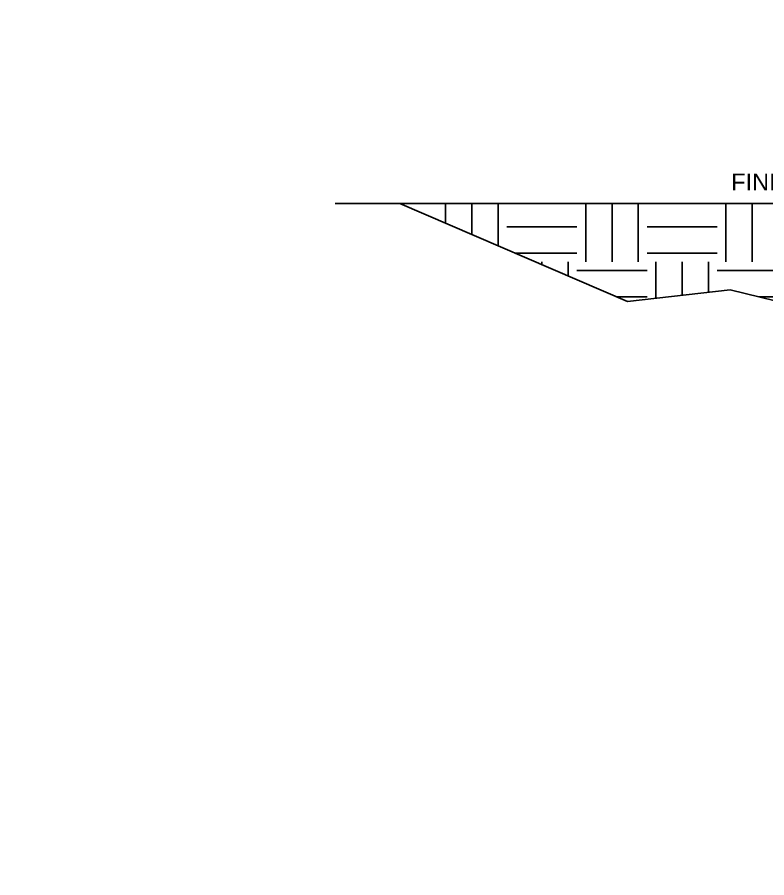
# Model space of a CAD drawing. Header units: feet. Extents: x -159 to 1687, y -48 to 1556.
# Drawn here: x 671.4 to 805.1, y 885.6 to 1039.2 of the extents above; entities that cross this region are included whole.
import ezdxf
from ezdxf import colors
from ezdxf.entities.mleader import LeaderData, LeaderLine
from ezdxf.math import Vec2, Vec3

# ---------------------------------------------------------------- set-up
doc = ezdxf.new("R2010")
doc.units = ezdxf.units.FT
doc.header["$MEASUREMENT"] = 0
doc.layers.add('C-LINEWORK', color=7, linetype='Continuous')
doc.layers.add('G-ANNO-TEXT', color=1, linetype='Continuous')
doc.styles.add('NEI-A', font='arial.ttf')

msp = doc.modelspace()

# ---------------------------------------------------------------- hatches: boundary and pattern name
at = {"layer": 'C-LINEWORK'}
h = msp.add_hatch(dxfattribs=at)
h.set_pattern_fill('EARTH', color=254, scale=50)
h.set_pattern_definition([(0, (-5916.237, -1827.929), (12.5, 12.5), [12.5, -12.5]), (0, (-5916.237, -1823.241), (12.5, 12.5), [12.5, -12.5]), (0, (-5916.237, -1818.554), (12.5, 12.5), [12.5, -12.5]), (90, (-5914.675, -1816.991), (-12.5, 12.5), [12.5, -12.5]), (90, (-5909.987, -1816.991), (-12.5, 12.5), [12.5, -12.5]), (90, (-5905.3, -1816.991), (-12.5, 12.5), [12.5, -12.5])])
h.paths.add_polyline_path([(739.65965, 1005.90336), (780.26192, 988.43832), (798.59843, 990.53282), (836.05731, 981.36939), (915.38295, 997.17084), (895.08182, 1005.90336), (853.15957, 1005.90336), (852.99798, 990.18512), (846.99798, 990.18512), (846.99798, 1005.90336)])

# ---------------------------------------------------------------- linework, layer by layer
msp.add_lwpolyline([(728.1587, 1005.90336), (1056.18775, 1005.90336)])
msp.add_lwpolyline([(739.65965, 1005.90336), (780.26192, 988.43832), (798.59843, 990.53282), (836.05731, 981.36939), (915.38295, 997.17084)], dxfattribs=at)

# ---------------------------------------------------------------- texts
at = {"layer": 'G-ANNO-TEXT', "linetype": 'Continuous', "insert": (816.60161, 1009.74404), "char_height": 3, "attachment_point": 5, "style": 'NEI-A'}
msp.add_mtext_dynamic_manual_height_columns('\\pxqc;FINISHED GRADE', width=37.2855923, gutter_width=0.54688, heights=[0], dxfattribs=at)

# ---------------------------------------------------------------- next in the draw order: leaders
at = {"layer": 'G-ANNO-TEXT'}
ml = msp.add_multileader_mtext('Standard', dxfattribs=at)
ml.set_content('\\A1;6 MOTOR CONTROL CABLE CONDUITS (TYP.)', color=256, style='NEI-A')
ml.set_leader_properties()
ml.build(insert=Vec2(0, 0))
ml.multileader.update_dxf_attribs({"dogleg_length": 0.36, "arrow_head_size": 0.125})
ctx = ml.context
ctx.base_point, ctx.char_height, ctx.arrow_head_size, ctx.landing_gap_size, ctx.plane_origin = Vec3(822.13293, 1038.01238), 1, 0.125, 0.0625, Vec3(370.13821, 525.74619)
notes = []
notes.append((ctx, [(0, (0, 0, 0), (0, 0), (1, 0), 1, [])]))
ctx.mtext.insert, ctx.mtext.width, ctx.mtext.flow_direction = Vec3(822.19543, 1038.65938), 17.7675237, 5
ctx.mtext.has_bg_fill, ctx.mtext.bg_color, ctx.mtext.bg_scale_factor, ctx.mtext.bg_transparency, ctx.mtext.use_window_bg_color = 1, -1073741824, 1.5, 0, 1
for ctx, leaders in notes:
    for number, flags, end, landing, length, lines in leaders:
        leader = LeaderData()
        leader.index, (leader.has_last_leader_line, leader.has_dogleg_vector, leader.attachment_direction) = number, flags
        leader.last_leader_point, leader.dogleg_vector, leader.dogleg_length = Vec3(end), Vec3(landing), length
        for number, points, colour, breaks in lines:
            line = LeaderLine()
            line.index, line.vertices, line.color, line.breaks = number, Vec3.list(points), colors.encode_raw_color(colour), breaks
            leader.lines.append(line)
        ctx.leaders.append(leader)

doc.saveas('drawing.dxf')
